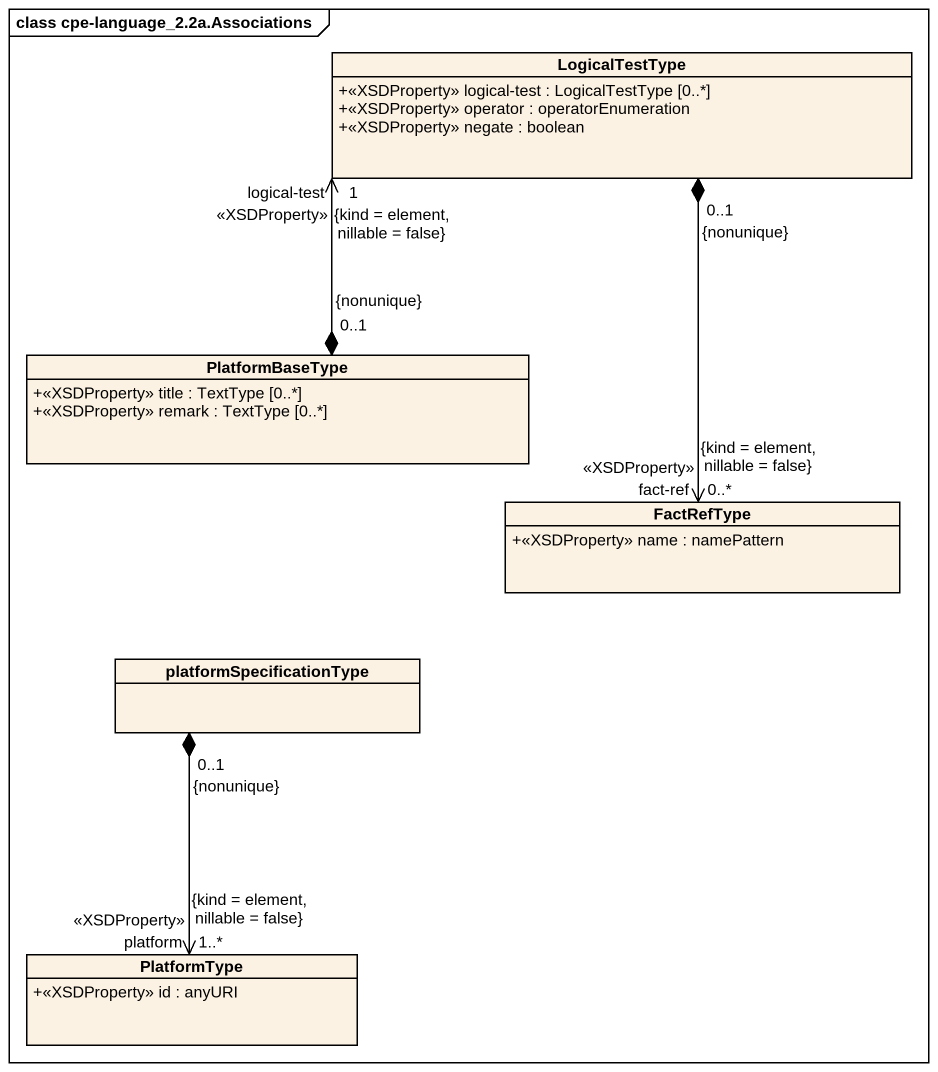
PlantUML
@startuml
mainframe class cpe-language_2.2a.Associations
hide circle
hide empty members
skinparam classAttributeIconSize 0
class LogicalTestType {
  +<<XSDProperty>> logical-test : LogicalTestType [0..*]
  +<<XSDProperty>> operator : operatorEnumeration
  +<<XSDProperty>> negate : boolean
}
class PlatformBaseType {
  +<<XSDProperty>> title : TextType [0..*]
  +<<XSDProperty>> remark : TextType [0..*]
}
class FactRefType {
  +<<XSDProperty>> name : namePattern
}
class platformSpecificationType
class PlatformType {
  +<<XSDProperty>> id : anyURI
}
LogicalTestType "0..1\n{nonunique}" *--> "fact-ref\n<<XSDProperty>>\n0..*\n{kind = element, nillable = false}" FactRefType
PlatformBaseType "0..1\n{nonunique}" *-up-> "logical-test\n<<XSDProperty>>\n1\n{kind = element, nillable = false}" LogicalTestType
platformSpecificationType "0..1\n{nonunique}" *--> "platform\n<<XSDProperty>>\n1..*\n{kind = element, nillable = false}" PlatformType
@enduml
